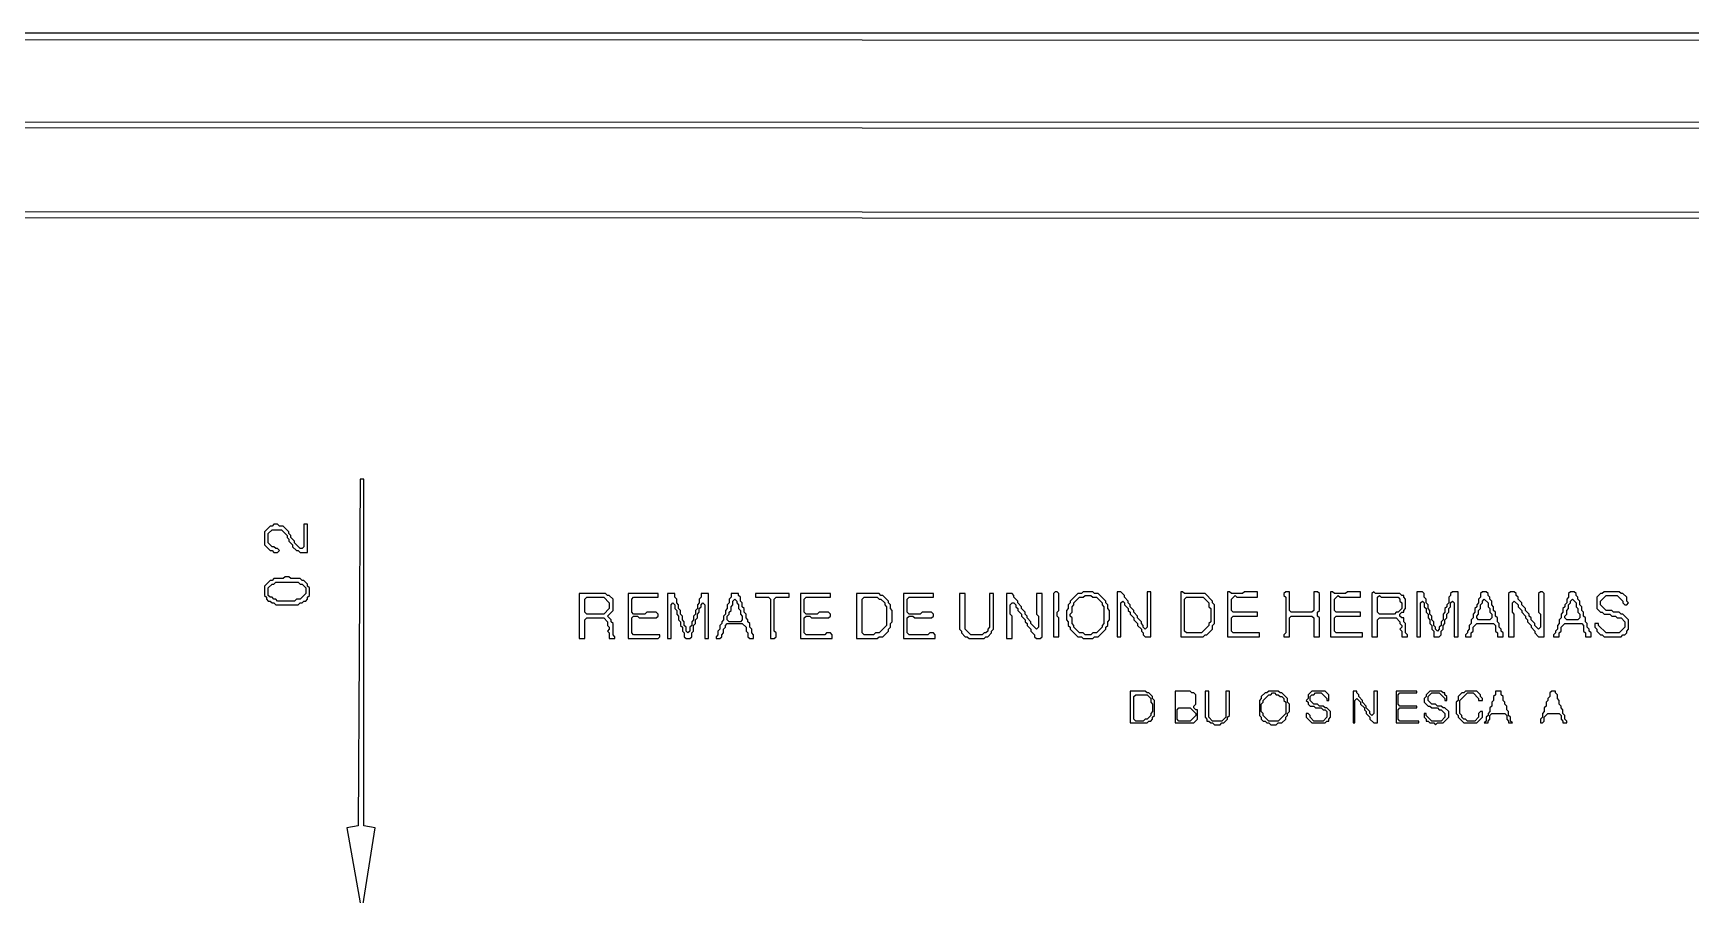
# Model space of a CAD drawing. Extents: x 17 to 323, y -435 to -5.
# Drawn here: x 145.8 to 234.2, y -50.7 to -4.7 of the extents above; entities that cross this region are included whole.
import ezdxf

# ---------------------------------------------------------------- set-up
doc = ezdxf.new("R2010")
doc.units = 0

msp = doc.modelspace()

# ---------------------------------------------------------------- linework, layer by layer
at = {"layer": 'CONTOURS'}
for p, q in [((322.7, -4.7), (17, -4.7)), ((17.3, -5), (322.5, -5.1)), ((318.1, -9.5), (21.6, -9.4)), ((21.9, -9.7), (317.8, -9.8)), ((313.3, -14.3), (26.4, -14.2)), ((26.7, -14.5), (313, -14.6)), ((163.2, -28.5), (163.1, -47)), ((163.4, -28.5), (163.2, -28.5)), ((163.4, -47), (163.4, -28.5)), ((158.6, -30.9), (158.5, -31)), ((158.8, -30.9), (158.6, -30.9)), ((158.9, -31), (158.8, -30.9)), ((160.4, -30.9), (160.2, -30.9)), ((160.2, -30.9), (160.2, -32.1)), ((160.4, -32.4), (160.4, -30.9)), ((158.4, -31), (158.1, -31.3)), ((158.1, -31.3), (158.1, -32)), ((158.3, -31.4), (158.5, -31.2)), ((158.3, -31.9), (158.3, -31.4)), ((158.5, -31), (158.4, -31)), ((158.5, -31.2), (159, -31.2)), ((159.1, -31), (158.9, -31)), ((159, -31.2), (159.3, -31.5)), ((159.4, -31.3), (159.1, -31)), ((159.3, -31.5), (159.3, -31.6)), ((159.3, -31.6), (159.4, -31.7)), ((159.4, -31.4), (159.4, -31.3)), ((159.5, -31.5), (159.4, -31.4)), ((159.4, -31.7), (159.4, -31.8)), ((159.4, -31.8), (159.6, -32)), ((159.5, -31.6), (159.5, -31.5)), ((159.7, -31.8), (159.5, -31.6)), ((159.7, -31.9), (159.7, -31.8)), ((158.1, -32), (158.4, -32.3)), ((158.5, -32.1), (158.3, -31.9)), ((158.4, -32.3), (158.5, -32.3)), ((158.6, -32.1), (158.5, -32.1)), ((158.5, -32.3), (158.6, -32.4)), ((158.7, -32.2), (158.6, -32.1)), ((158.6, -32.4), (158.8, -32.4)), ((158.8, -32.2), (158.7, -32.2)), ((158.9, -32.3), (158.8, -32.2)), ((158.8, -32.4), (158.9, -32.3)), ((159.6, -32), (159.6, -32.1)), ((159.6, -32.1), (159.8, -32.3)), ((160, -32.2), (159.7, -31.9)), ((159.8, -32.3), (159.9, -32.3)), ((159.9, -32.3), (160, -32.4)), ((160.1, -32.2), (160, -32.2)), ((160, -32.4), (160.4, -32.4)), ((160.2, -32.1), (160.1, -32.2)), ((158.4, -33.9), (158.1, -34.2)), ((158.1, -34.2), (158.1, -34.7)), ((158.3, -34.3), (158.5, -34.1)), ((158.3, -34.7), (158.3, -34.3)), ((158.5, -33.9), (158.4, -33.9)), ((158.6, -33.8), (158.5, -33.9)), ((158.5, -34.1), (158.6, -34.1)), ((159.1, -33.8), (158.6, -33.8)), ((158.6, -34.1), (158.7, -34)), ((158.7, -34), (159.9, -34)), ((159.2, -33.7), (159.1, -33.8)), ((159.4, -33.7), (159.2, -33.7)), ((159.5, -33.8), (159.4, -33.7)), ((160, -33.8), (159.5, -33.8)), ((159.9, -34), (160, -34.1)), ((160.1, -33.9), (160, -33.8)), ((160, -34.1), (160.1, -34.1)), ((160.2, -33.9), (160.1, -33.9)), ((160.1, -34.1), (160.3, -34.3)), ((160.4, -34.1), (160.2, -33.9)), ((160.3, -34.3), (160.3, -34.6)), ((160.4, -34.2), (160.4, -34.1)), ((160.5, -34.3), (160.4, -34.2)), ((160.5, -34.7), (160.5, -34.3)), ((200.3, -34.5), (200.2, -34.6)), ((200.4, -34.5), (200.3, -34.5)), ((200.5, -34.6), (200.4, -34.5)), ((201.8, -34.5), (201.7, -34.6)), ((202.3, -34.5), (201.8, -34.5)), ((202.4, -34.6), (202.3, -34.5)), ((203.6, -34.5), (203.6, -36.9)), ((203.8, -34.5), (203.6, -34.5)), ((204, -34.7), (203.8, -34.5)), ((205.4, -34.5), (205.2, -34.5)), ((205.2, -34.5), (205.2, -36.4)), ((205.4, -36.9), (205.4, -34.5)), ((207, -34.5), (207, -36.9)), ((207.1, -34.5), (207, -34.5)), ((207.2, -34.6), (207.1, -34.5)), ((209.5, -34.5), (209.5, -36.9)), ((209.6, -34.5), (209.5, -34.5)), ((209.7, -34.6), (209.6, -34.5)), ((210.4, -34.5), (210.3, -34.6)), ((211.1, -34.5), (210.4, -34.5)), ((211.1, -34.8), (211.1, -34.5)), ((212.6, -34.5), (212.5, -34.6)), ((212.8, -34.5), (212.6, -34.5)), ((212.8, -35.5), (212.8, -34.5)), ((214.3, -34.5), (214.1, -34.5)), ((214.1, -34.5), (214.1, -35.5)), ((214.4, -34.6), (214.3, -34.5)), ((215, -34.5), (215, -36.9)), ((215.1, -34.5), (215, -34.5)), ((215.2, -34.6), (215.1, -34.5)), ((215.9, -34.5), (215.8, -34.6)), ((216.6, -34.5), (215.9, -34.5)), ((216.6, -34.8), (216.6, -34.5)), ((217.3, -34.5), (217.2, -34.6)), ((217.4, -34.6), (217.3, -34.5)), ((219.6, -34.5), (219.6, -36.9)), ((219.9, -34.5), (219.6, -34.5)), ((220, -34.6), (219.9, -34.5)), ((221.5, -34.5), (221.4, -34.6)), ((221.8, -34.5), (221.5, -34.5)), ((221.8, -36.9), (221.8, -34.5)), ((223.1, -34.5), (223, -34.6)), ((223.3, -34.5), (223.1, -34.5)), ((223.4, -34.6), (223.3, -34.5)), ((224.6, -34.5), (224.5, -34.6)), ((224.8, -34.5), (224.6, -34.5)), ((224.9, -34.6), (224.8, -34.5)), ((226.2, -34.5), (226.1, -34.6)), ((226.3, -34.5), (226.2, -34.5)), ((226.4, -34.6), (226.3, -34.5)), ((227.8, -34.5), (227.7, -34.6)), ((228, -34.5), (227.8, -34.5)), ((228.1, -34.6), (228, -34.5)), ((229.6, -34.5), (229.5, -34.6)), ((230.4, -34.5), (229.6, -34.5)), ((230.5, -34.6), (230.4, -34.5)), ((158.1, -34.7), (158.2, -34.8)), ((158.2, -34.8), (158.2, -34.9)), ((158.2, -34.9), (158.3, -35)), ((158.4, -34.8), (158.3, -34.7)), ((158.3, -35), (158.4, -35)), ((158.5, -34.8), (158.4, -34.8)), ((158.4, -35), (158.5, -35.1)), ((158.6, -34.9), (158.5, -34.8)), ((158.5, -35.1), (158.6, -35.1)), ((158.7, -34.9), (158.6, -34.9)), ((158.6, -35.1), (158.7, -35.2)), ((158.8, -35), (158.7, -34.9)), ((158.7, -35.2), (159.9, -35.2)), ((159.7, -35), (158.8, -35)), ((159.8, -34.9), (159.7, -35)), ((160, -34.9), (159.8, -34.9)), ((159.9, -35.2), (160, -35.1)), ((160.3, -34.6), (160, -34.9)), ((160, -35.1), (160.1, -35.1)), ((160.1, -35.1), (160.2, -35)), ((160.2, -35), (160.3, -35)), ((160.3, -35), (160.4, -34.9)), ((160.4, -34.8), (160.5, -34.7)), ((160.4, -34.9), (160.4, -34.8)), ((174.9, -34.6), (174.9, -37)), ((176.3, -34.6), (174.9, -34.6)), ((175.2, -34.9), (175.3, -34.8)), ((175.2, -35.6), (175.2, -34.9)), ((175.3, -34.8), (176.2, -34.8)), ((176.2, -34.8), (176.5, -35.1)), ((176.4, -34.7), (176.3, -34.6)), ((176.5, -34.7), (176.4, -34.7)), ((176.7, -34.9), (176.5, -34.7)), ((176.5, -35.1), (176.5, -35.4)), ((176.7, -35.5), (176.7, -34.9)), ((177.5, -34.6), (177.5, -37)), ((179.1, -34.6), (177.5, -34.6)), ((177.7, -34.9), (177.8, -34.8)), ((177.7, -35.6), (177.7, -34.9)), ((177.8, -34.8), (179.1, -34.8)), ((179.1, -34.8), (179.1, -34.6)), ((179.6, -34.6), (179.6, -37)), ((180, -34.6), (179.6, -34.6)), ((179.8, -35.2), (179.9, -35.1)), ((179.8, -37), (179.8, -35.2)), ((179.9, -35.1), (180, -35.2)), ((180, -34.8), (180, -34.6)), ((180.1, -34.9), (180, -34.8)), ((180, -35.2), (180, -35.4)), ((180.1, -35.1), (180.1, -34.9)), ((180.2, -35.2), (180.1, -35.1)), ((180.2, -35.4), (180.2, -35.2)), ((181.3, -35.1), (181.2, -35.2)), ((181.2, -35.2), (181.2, -35.4)), ((181.4, -34.8), (181.3, -34.9)), ((181.3, -34.9), (181.3, -35.1)), ((181.3, -35.4), (181.4, -35.3)), ((181.8, -34.6), (181.4, -34.6)), ((181.4, -34.6), (181.4, -34.8)), ((181.4, -35.2), (181.5, -35.1)), ((181.4, -35.3), (181.4, -35.2)), ((181.5, -35.1), (181.6, -35.2)), ((181.6, -35.2), (181.6, -37)), ((181.8, -37), (181.8, -34.6)), ((182.9, -35.1), (182.8, -35.2)), ((182.8, -35.2), (182.8, -35.4)), ((183, -34.8), (182.9, -34.9)), ((182.9, -34.9), (182.9, -35.1)), ((183, -34.6), (183, -34.8)), ((183.4, -34.6), (183, -34.6)), ((183, -35.3), (183.1, -35.2)), ((183, -35.5), (183, -35.3)), ((183.1, -35), (183.2, -34.9)), ((183.1, -35.2), (183.1, -35)), ((183.2, -34.9), (183.3, -35)), ((183.3, -35), (183.3, -35.1)), ((183.3, -35.1), (183.4, -35.2)), ((183.4, -34.7), (183.4, -34.6)), ((183.5, -34.8), (183.4, -34.7)), ((183.4, -35.2), (183.4, -35.4)), ((183.5, -35), (183.5, -34.8)), ((183.6, -35.1), (183.5, -35)), ((183.6, -35.3), (183.6, -35.1)), ((183.7, -35.4), (183.6, -35.3)), ((184.3, -34.6), (184.3, -34.8)), ((186.1, -34.6), (184.3, -34.6)), ((184.3, -34.8), (185, -34.8)), ((185, -34.8), (185.1, -34.9)), ((185.1, -34.9), (185.1, -37)), ((185.3, -34.9), (185.4, -34.8)), ((185.3, -36.6), (185.3, -34.9)), ((185.4, -34.8), (186.1, -34.8)), ((186.1, -34.8), (186.1, -34.6)), ((186.7, -34.6), (186.7, -37)), ((188.3, -34.6), (186.7, -34.6)), ((186.9, -34.9), (187, -34.8)), ((186.9, -35.6), (186.9, -34.9)), ((187, -34.8), (188.3, -34.8)), ((188.3, -34.8), (188.3, -34.6)), ((189.7, -34.6), (189.7, -37)), ((190.9, -34.6), (189.7, -34.6)), ((190, -34.9), (190.1, -34.8)), ((190, -36.7), (190, -34.9)), ((190.1, -34.8), (190.8, -34.8)), ((190.8, -34.8), (190.9, -34.9)), ((191, -34.7), (190.9, -34.6)), ((190.9, -34.9), (191, -34.9)), ((191.1, -34.7), (191, -34.7)), ((191, -34.9), (191.2, -35.1)), ((191.4, -35), (191.1, -34.7)), ((191.2, -35.1), (191.2, -35.2)), ((191.2, -35.2), (191.3, -35.3)), ((191.3, -35.3), (191.3, -36.3)), ((191.4, -35.1), (191.4, -35)), ((191.5, -35.2), (191.4, -35.1)), ((191.5, -35.4), (191.5, -35.2)), ((192.2, -34.6), (192.2, -37)), ((193.8, -34.6), (192.2, -34.6)), ((192.4, -34.9), (192.5, -34.8)), ((192.4, -35.6), (192.4, -34.9)), ((192.5, -34.8), (193.8, -34.8)), ((193.8, -34.8), (193.8, -34.6)), ((195.2, -34.6), (195.2, -36.5)), ((195.5, -34.6), (195.2, -34.6)), ((195.5, -36.5), (195.5, -34.6)), ((197, -34.6), (196.8, -34.6)), ((196.8, -34.6), (196.8, -36.4)), ((197, -36.5), (197, -34.6)), ((197.7, -34.6), (197.7, -37)), ((198, -34.6), (197.7, -34.6)), ((197.9, -35.2), (198, -35.1)), ((197.9, -35.7), (197.9, -35.2)), ((198.1, -34.7), (198, -34.6)), ((198, -35.1), (198.1, -35.1)), ((198.1, -34.8), (198.1, -34.7)), ((198.3, -35), (198.1, -34.8)), ((198.1, -35.1), (198.2, -35.2)), ((198.2, -35.2), (198.2, -35.3)), ((198.2, -35.3), (198.3, -35.4)), ((198.3, -35.1), (198.3, -35)), ((198.5, -35.3), (198.3, -35.1)), ((198.5, -35.4), (198.5, -35.3)), ((199.6, -34.6), (199.3, -34.6)), ((199.3, -34.6), (199.3, -35.7)), ((199.6, -36.9), (199.6, -34.6)), ((200.2, -34.6), (200.2, -36.9)), ((200.5, -35.5), (200.5, -34.6)), ((201.1, -35.1), (201, -35.2)), ((201, -35.2), (201, -35.4)), ((201.5, -34.6), (201.1, -35)), ((201.1, -35), (201.1, -35.1)), ((201.2, -35.3), (201.3, -35.2)), ((201.2, -35.6), (201.2, -35.3)), ((201.3, -35.1), (201.6, -34.8)), ((201.3, -35.2), (201.3, -35.1)), ((201.7, -34.6), (201.5, -34.6)), ((201.6, -34.8), (201.8, -34.8)), ((201.8, -34.8), (201.9, -34.7)), ((201.9, -34.7), (202.2, -34.7)), ((202.2, -34.7), (202.3, -34.8)), ((202.3, -34.8), (202.5, -34.8)), ((202.6, -34.6), (202.4, -34.6)), ((202.5, -34.8), (202.8, -35.1)), ((203, -35), (202.6, -34.6)), ((202.8, -35.1), (202.8, -35.2)), ((202.8, -35.2), (202.9, -35.3)), ((202.9, -35.3), (202.9, -36.2)), ((203, -35.1), (203, -35)), ((203.1, -35.2), (203, -35.1)), ((203.1, -35.4), (203.1, -35.2)), ((203.8, -35.1), (203.9, -35)), ((203.8, -36.9), (203.8, -35.1)), ((203.9, -35), (204, -35.1)), ((204, -34.8), (204, -34.7)), ((204.2, -35), (204, -34.8)), ((204, -35.1), (204, -35.2)), ((204, -35.2), (204.2, -35.4)), ((204.2, -35.1), (204.2, -35)), ((204.3, -35.2), (204.2, -35.1)), ((204.3, -35.3), (204.3, -35.2)), ((204.5, -35.5), (204.3, -35.3)), ((208.3, -34.6), (207.2, -34.6)), ((207.2, -34.9), (207.3, -34.8)), ((207.2, -36.6), (207.2, -34.9)), ((207.3, -34.8), (208.2, -34.8)), ((208.2, -34.8), (208.5, -35.1)), ((208.7, -35), (208.3, -34.6)), ((208.5, -35.1), (208.5, -35.3)), ((208.5, -35.3), (208.6, -35.4)), ((208.7, -35.1), (208.7, -35)), ((208.8, -35.2), (208.7, -35.1)), ((208.8, -36.2), (208.8, -35.2)), ((210.3, -34.6), (209.7, -34.6)), ((209.7, -34.9), (209.9, -34.7)), ((209.7, -35.5), (209.7, -34.9)), ((209.9, -34.7), (210, -34.8)), ((210, -34.8), (211.1, -34.8)), ((212.5, -34.6), (212.5, -34.7)), ((212.5, -34.7), (212.6, -34.8)), ((212.6, -34.8), (212.6, -36.7)), ((214.4, -35.5), (214.4, -34.6)), ((215.8, -34.6), (215.2, -34.6)), ((215.2, -34.9), (215.4, -34.7)), ((215.2, -35.5), (215.2, -34.9)), ((215.4, -34.7), (215.5, -34.8)), ((215.5, -34.8), (216.6, -34.8)), ((217.2, -34.6), (217.2, -36.9)), ((218.7, -34.6), (217.4, -34.6)), ((217.5, -34.8), (217.6, -34.7)), ((217.5, -35.6), (217.5, -34.8)), ((217.6, -34.7), (217.7, -34.8)), ((217.7, -34.8), (218.6, -34.8)), ((218.6, -34.8), (218.7, -34.9)), ((218.8, -34.7), (218.7, -34.6)), ((218.7, -34.9), (218.7, -35)), ((218.7, -35), (218.8, -35.1)), ((218.9, -34.7), (218.8, -34.7)), ((218.8, -35.1), (218.8, -35.4)), ((218.9, -34.8), (218.9, -34.7)), ((219, -34.9), (218.9, -34.8)), ((219, -35.4), (219, -34.9)), ((219.8, -35.1), (219.9, -35)), ((219.8, -36.9), (219.8, -35.1)), ((219.9, -35), (220, -35.1)), ((220, -34.8), (220, -34.6)), ((220.1, -34.9), (220, -34.8)), ((220, -35.1), (220, -35.3)), ((220, -35.3), (220.1, -35.4)), ((220.1, -35.1), (220.1, -34.9)), ((220.2, -35.2), (220.1, -35.1)), ((220.2, -35.4), (220.2, -35.2)), ((221.2, -35.3), (221.1, -35.4)), ((221.3, -35.1), (221.2, -35.2)), ((221.2, -35.2), (221.2, -35.3)), ((221.4, -34.7), (221.3, -34.8)), ((221.3, -34.8), (221.3, -35.1)), ((221.3, -35.4), (221.4, -35.3)), ((221.4, -34.6), (221.4, -34.7)), ((221.4, -35.1), (221.5, -35)), ((221.4, -35.3), (221.4, -35.1)), ((221.5, -35), (221.6, -35.1)), ((221.6, -35.1), (221.6, -36.9)), ((222.8, -35.3), (222.7, -35.4)), ((222.9, -35.1), (222.8, -35.2)), ((222.8, -35.2), (222.8, -35.3)), ((223, -34.8), (222.9, -34.9)), ((222.9, -34.9), (222.9, -35.1)), ((223, -34.6), (223, -34.8)), ((223, -35.2), (223.1, -35.1)), ((223, -35.4), (223, -35.2)), ((223.1, -35), (223.2, -34.9)), ((223.1, -35.1), (223.1, -35)), ((223.2, -34.9), (223.4, -35.1)), ((223.4, -34.7), (223.4, -34.6)), ((223.5, -34.8), (223.4, -34.7)), ((223.4, -35.1), (223.4, -35.3)), ((223.4, -35.3), (223.5, -35.4)), ((223.5, -34.9), (223.5, -34.8)), ((223.6, -35), (223.5, -34.9)), ((223.6, -35.2), (223.6, -35)), ((223.7, -35.3), (223.6, -35.2)), ((223.7, -35.5), (223.7, -35.3)), ((224.5, -34.6), (224.5, -36.9)), ((224.7, -35.1), (224.8, -35)), ((224.7, -35.6), (224.7, -35.1)), ((224.8, -35), (225, -35.2)), ((224.9, -34.7), (224.9, -34.6)), ((225, -34.8), (224.9, -34.7)), ((225, -34.9), (225, -34.8)), ((225.2, -35.1), (225, -34.9)), ((225, -35.2), (225, -35.3)), ((225, -35.3), (225.2, -35.5)), ((225.2, -35.2), (225.2, -35.1)), ((225.4, -35.4), (225.2, -35.2)), ((226.1, -34.6), (226.1, -35.6)), ((226.4, -36.9), (226.4, -34.6)), ((227.5, -35.3), (227.4, -35.4)), ((227.6, -35.1), (227.5, -35.2)), ((227.5, -35.2), (227.5, -35.3)), ((227.7, -34.8), (227.6, -34.9)), ((227.6, -34.9), (227.6, -35.1)), ((227.7, -34.6), (227.7, -34.8)), ((227.7, -35.2), (227.8, -35.1)), ((227.7, -35.4), (227.7, -35.2)), ((227.8, -35), (227.9, -34.9)), ((227.8, -35.1), (227.8, -35)), ((227.9, -34.9), (228.1, -35.1)), ((228.1, -34.7), (228.1, -34.6)), ((228.2, -34.8), (228.1, -34.7)), ((228.1, -35.1), (228.1, -35.3)), ((228.1, -35.3), (228.2, -35.4)), ((228.2, -34.9), (228.2, -34.8)), ((228.3, -35), (228.2, -34.9)), ((228.3, -35.2), (228.3, -35)), ((228.4, -35.3), (228.3, -35.2)), ((228.4, -35.5), (228.4, -35.3)), ((229.4, -34.6), (229.2, -34.8)), ((229.2, -34.8), (229.2, -35.4)), ((229.5, -34.6), (229.4, -34.6)), ((229.4, -35), (229.7, -34.7)), ((229.4, -35.2), (229.4, -35)), ((229.7, -35.5), (229.4, -35.2)), ((229.7, -34.7), (230.3, -34.7)), ((230.3, -34.7), (230.6, -35)), ((230.6, -34.6), (230.5, -34.6)), ((230.8, -34.8), (230.6, -34.6)), ((230.6, -35), (230.6, -35.1)), ((230.6, -35.1), (230.7, -35.2)), ((230.7, -35.2), (230.8, -35.2)), ((230.8, -35), (230.8, -34.8)), ((230.9, -35.1), (230.8, -35)), ((230.8, -35.2), (230.9, -35.1)), ((175.3, -35.7), (175.2, -35.6)), ((175.2, -36), (175.3, -35.9)), ((175.2, -37), (175.2, -36)), ((176.2, -35.7), (175.3, -35.7)), ((175.3, -35.9), (176.2, -35.9)), ((176.5, -35.4), (176.2, -35.7)), ((176.2, -35.9), (176.4, -36.1)), ((176.4, -35.8), (176.7, -35.5)), ((176.6, -36), (176.4, -35.8)), ((176.4, -36.1), (176.4, -36.3)), ((176.6, -36.1), (176.6, -36)), ((176.7, -36.2), (176.6, -36.1)), ((176.7, -36.8), (176.7, -36.2)), ((177.8, -35.7), (177.7, -35.6)), ((177.7, -35.9), (177.8, -35.8)), ((177.7, -36.7), (177.7, -35.9)), ((178.4, -35.7), (177.8, -35.7)), ((177.8, -35.8), (178, -35.8)), ((178, -35.8), (178.1, -35.9)), ((178.1, -35.9), (179, -35.9)), ((178.5, -35.6), (178.4, -35.7)), ((179, -35.6), (178.5, -35.6)), ((179.1, -35.7), (179, -35.6)), ((179, -35.9), (179.1, -35.8)), ((179.1, -35.8), (179.1, -35.7)), ((180, -35.4), (180.1, -35.5)), ((180.1, -35.5), (180.1, -35.7)), ((180.1, -35.7), (180.2, -35.8)), ((180.3, -35.5), (180.2, -35.4)), ((180.2, -35.8), (180.2, -36)), ((180.2, -36), (180.3, -36.1)), ((180.3, -35.7), (180.3, -35.5)), ((180.4, -35.8), (180.3, -35.7)), ((180.3, -36.1), (180.3, -36.3)), ((180.4, -36), (180.4, -35.8)), ((180.5, -36.1), (180.4, -36)), ((180.5, -36.3), (180.5, -36.1)), ((181, -36), (180.9, -36.1)), ((180.9, -36.1), (180.9, -36.3)), ((181.1, -35.7), (181, -35.8)), ((181, -35.8), (181, -36)), ((181, -36.3), (181.1, -36.2)), ((181.2, -35.4), (181.1, -35.5)), ((181.1, -35.5), (181.1, -35.7)), ((181.1, -36), (181.2, -35.9)), ((181.1, -36.2), (181.1, -36)), ((181.2, -35.7), (181.3, -35.6)), ((181.2, -35.9), (181.2, -35.7)), ((181.3, -35.6), (181.3, -35.4)), ((182.5, -36.2), (182.4, -36.3)), ((182.6, -36), (182.5, -36.1)), ((182.5, -36.1), (182.5, -36.2)), ((182.7, -35.7), (182.6, -35.8)), ((182.6, -35.8), (182.6, -36)), ((182.8, -35.4), (182.7, -35.5)), ((182.7, -35.5), (182.7, -35.7)), ((182.7, -36.3), (182.8, -36.2)), ((182.8, -35.8), (182.9, -35.7)), ((182.8, -36), (182.8, -35.8)), ((182.9, -36.1), (182.8, -36)), ((182.8, -36.2), (183.6, -36.2)), ((182.9, -35.6), (183, -35.5)), ((182.9, -35.7), (182.9, -35.6)), ((183.5, -36.1), (182.9, -36.1)), ((183.4, -35.4), (183.5, -35.5)), ((183.5, -35.5), (183.5, -35.7)), ((183.5, -35.7), (183.6, -35.8)), ((183.6, -36), (183.5, -36.1)), ((183.6, -35.8), (183.6, -36)), ((183.6, -36.2), (183.8, -36.4)), ((183.7, -35.6), (183.7, -35.4)), ((183.8, -35.7), (183.7, -35.6)), ((183.8, -35.9), (183.8, -35.7)), ((183.9, -36), (183.8, -35.9)), ((183.9, -36.1), (183.9, -36)), ((184, -36.2), (183.9, -36.1)), ((184, -36.4), (184, -36.2)), ((187, -35.7), (186.9, -35.6)), ((186.9, -35.9), (187, -35.8)), ((186.9, -36.7), (186.9, -35.9)), ((187.6, -35.7), (187, -35.7)), ((187, -35.8), (187.2, -35.8)), ((187.2, -35.8), (187.3, -35.9)), ((187.3, -35.9), (188.2, -35.9)), ((187.7, -35.6), (187.6, -35.7)), ((188.2, -35.6), (187.7, -35.6)), ((188.3, -35.7), (188.2, -35.6)), ((188.2, -35.9), (188.3, -35.8)), ((188.3, -35.8), (188.3, -35.7)), ((191.6, -35.5), (191.5, -35.4)), ((191.5, -36.2), (191.6, -36.1)), ((191.5, -36.4), (191.5, -36.2)), ((191.6, -36.1), (191.6, -35.5)), ((192.5, -35.7), (192.4, -35.6)), ((192.4, -35.9), (192.5, -35.8)), ((192.4, -36.7), (192.4, -35.9)), ((193.1, -35.7), (192.5, -35.7)), ((192.5, -35.8), (192.7, -35.8)), ((192.7, -35.8), (192.8, -35.9)), ((192.8, -35.9), (193.7, -35.9)), ((193.2, -35.6), (193.1, -35.7)), ((193.7, -35.6), (193.2, -35.6)), ((193.8, -35.7), (193.7, -35.6)), ((193.7, -35.9), (193.8, -35.8)), ((193.8, -35.8), (193.8, -35.7)), ((198, -35.8), (197.9, -35.7)), ((198, -37), (198, -35.8)), ((198.3, -35.4), (198.3, -35.5)), ((198.3, -35.5), (198.5, -35.7)), ((198.7, -35.6), (198.5, -35.4)), ((198.5, -35.7), (198.5, -35.8)), ((198.5, -35.8), (198.7, -36)), ((198.7, -35.7), (198.7, -35.6)), ((198.8, -35.8), (198.7, -35.7)), ((198.7, -36), (198.7, -36.1)), ((198.7, -36.1), (198.8, -36.2)), ((198.8, -35.9), (198.8, -35.8)), ((199, -36.1), (198.8, -35.9)), ((198.8, -36.2), (198.8, -36.3)), ((199, -36.2), (199, -36.1)), ((199.3, -36.5), (199, -36.2)), ((199.3, -35.7), (199.4, -35.8)), ((199.4, -35.8), (199.4, -36.4)), ((200.4, -35.6), (200.5, -35.5)), ((200.4, -35.8), (200.4, -35.6)), ((200.5, -35.9), (200.4, -35.8)), ((200.5, -36.9), (200.5, -35.9)), ((201, -35.4), (200.9, -35.5)), ((200.9, -35.5), (200.9, -36)), ((200.9, -36), (201, -36.1)), ((201, -36.1), (201, -36.3)), ((201.1, -35.7), (201.2, -35.6)), ((201.1, -35.8), (201.1, -35.7)), ((201.2, -35.9), (201.1, -35.8)), ((201.2, -36.2), (201.2, -35.9)), ((201.3, -36.3), (201.2, -36.2)), ((202.9, -36.2), (202.8, -36.3)), ((203.2, -35.5), (203.1, -35.4)), ((203.1, -36.1), (203.2, -36)), ((203.1, -36.3), (203.1, -36.1)), ((203.2, -36), (203.2, -35.5)), ((204.2, -35.4), (204.2, -35.5)), ((204.2, -35.5), (204.3, -35.6)), ((204.3, -35.6), (204.3, -35.7)), ((204.3, -35.7), (204.5, -35.9)), ((204.5, -35.6), (204.5, -35.5)), ((204.7, -35.8), (204.5, -35.6)), ((204.5, -35.9), (204.5, -36)), ((204.5, -36), (204.7, -36.2)), ((204.7, -35.9), (204.7, -35.8)), ((204.9, -36.1), (204.7, -35.9)), ((204.7, -36.2), (204.7, -36.3)), ((204.9, -36.2), (204.9, -36.1)), ((205, -36.3), (204.9, -36.2)), ((208.6, -36.1), (208.5, -36.2)), ((208.5, -36.2), (208.5, -36.3)), ((208.6, -35.4), (208.6, -36.1)), ((208.7, -36.3), (208.8, -36.2)), ((209.8, -35.6), (209.7, -35.5)), ((209.7, -35.9), (209.8, -35.8)), ((209.7, -36.6), (209.7, -35.9)), ((211.1, -35.6), (209.8, -35.6)), ((209.8, -35.8), (211.1, -35.8)), ((211.1, -35.8), (211.1, -35.6)), ((212.9, -35.6), (212.8, -35.5)), ((212.8, -35.9), (212.9, -35.8)), ((212.8, -36.9), (212.8, -35.9)), ((214, -35.6), (212.9, -35.6)), ((212.9, -35.8), (214, -35.8)), ((214.1, -35.5), (214, -35.6)), ((214, -35.8), (214.1, -35.9)), ((214.1, -35.9), (214.1, -36.9)), ((214.3, -35.6), (214.4, -35.5)), ((214.3, -35.8), (214.3, -35.6)), ((214.4, -35.9), (214.3, -35.8)), ((214.4, -36.9), (214.4, -35.9)), ((215.3, -35.6), (215.2, -35.5)), ((215.2, -35.9), (215.3, -35.8)), ((215.2, -36.6), (215.2, -35.9)), ((216.6, -35.6), (215.3, -35.6)), ((215.3, -35.8), (216.6, -35.8)), ((216.6, -35.8), (216.6, -35.6)), ((217.6, -35.7), (217.5, -35.6)), ((217.5, -36), (217.6, -35.9)), ((217.5, -36.9), (217.5, -36)), ((218.4, -35.7), (217.6, -35.7)), ((217.6, -35.9), (218.5, -35.9)), ((218.5, -35.6), (218.4, -35.7)), ((218.6, -35.6), (218.5, -35.6)), ((218.5, -35.9), (218.7, -36.1)), ((218.8, -35.4), (218.6, -35.6)), ((218.7, -35.7), (218.8, -35.6)), ((218.7, -35.8), (218.7, -35.7)), ((218.8, -35.9), (218.7, -35.8)), ((218.7, -36.1), (218.7, -36.2)), ((218.7, -36.2), (218.8, -36.3)), ((218.8, -35.6), (218.9, -35.6)), ((218.9, -35.9), (218.8, -35.9)), ((218.9, -35.5), (219, -35.4)), ((218.9, -35.6), (218.9, -35.5)), ((218.9, -36.1), (218.9, -35.9)), ((219, -36.2), (218.9, -36.1)), ((219, -36.7), (219, -36.2)), ((220.1, -35.4), (220.1, -35.6)), ((220.1, -35.6), (220.2, -35.7)), ((220.3, -35.5), (220.2, -35.4)), ((220.2, -35.7), (220.2, -35.9)), ((220.2, -35.9), (220.3, -36)), ((220.3, -35.7), (220.3, -35.5)), ((220.4, -35.8), (220.3, -35.7)), ((220.3, -36), (220.3, -36.2)), ((220.3, -36.2), (220.4, -36.3)), ((220.4, -36), (220.4, -35.8)), ((220.5, -36.1), (220.4, -36)), ((220.5, -36.3), (220.5, -36.1)), ((221, -36), (220.9, -36.1)), ((220.9, -36.1), (220.9, -36.3)), ((221.1, -35.6), (221, -35.7)), ((221, -35.7), (221, -36)), ((221, -36.3), (221.1, -36.2)), ((221.1, -35.4), (221.1, -35.6)), ((221.1, -36), (221.2, -35.9)), ((221.1, -36.2), (221.1, -36)), ((221.2, -35.7), (221.3, -35.6)), ((221.2, -35.9), (221.2, -35.7)), ((221.3, -35.6), (221.3, -35.4)), ((222.5, -36.2), (222.4, -36.3)), ((222.6, -35.9), (222.5, -36)), ((222.5, -36), (222.5, -36.2)), ((222.7, -35.6), (222.6, -35.7)), ((222.6, -35.7), (222.6, -35.9)), ((222.6, -36.4), (222.8, -36.2)), ((222.7, -35.4), (222.7, -35.6)), ((222.8, -35.8), (222.9, -35.7)), ((222.8, -35.9), (222.8, -35.8)), ((222.9, -36), (222.8, -35.9)), ((222.8, -36.2), (223.7, -36.2)), ((222.9, -35.5), (223, -35.4)), ((222.9, -35.7), (222.9, -35.5)), ((223.5, -36), (222.9, -36)), ((223.5, -35.4), (223.5, -35.6)), ((223.5, -35.6), (223.6, -35.7)), ((223.6, -35.9), (223.5, -36)), ((223.6, -35.7), (223.6, -35.9)), ((223.8, -35.6), (223.7, -35.5)), ((223.7, -36.2), (223.8, -36.3)), ((223.8, -35.8), (223.8, -35.6)), ((223.9, -35.9), (223.8, -35.8)), ((223.9, -36.1), (223.9, -35.9)), ((224, -36.2), (223.9, -36.1)), ((224, -36.4), (224, -36.2)), ((224.8, -35.7), (224.7, -35.6)), ((224.8, -36.9), (224.8, -35.7)), ((225.2, -35.5), (225.2, -35.6)), ((225.2, -35.6), (225.4, -35.8)), ((225.4, -35.5), (225.4, -35.4)), ((225.6, -35.7), (225.4, -35.5)), ((225.4, -35.8), (225.4, -35.9)), ((225.4, -35.9), (225.5, -36)), ((225.5, -36), (225.5, -36.1)), ((225.5, -36.1), (225.7, -36.3)), ((225.6, -35.8), (225.6, -35.7)), ((225.7, -35.9), (225.6, -35.8)), ((225.7, -36), (225.7, -35.9)), ((225.9, -36.2), (225.7, -36)), ((225.9, -36.3), (225.9, -36.2)), ((226.1, -35.6), (226.2, -35.7)), ((226.2, -35.7), (226.2, -36.4)), ((227.2, -36.2), (227.1, -36.3)), ((227.3, -35.9), (227.2, -36)), ((227.2, -36), (227.2, -36.2)), ((227.4, -35.6), (227.3, -35.7)), ((227.3, -35.7), (227.3, -35.9)), ((227.3, -36.4), (227.5, -36.2)), ((227.4, -35.4), (227.4, -35.6)), ((227.5, -35.8), (227.6, -35.7)), ((227.5, -35.9), (227.5, -35.8)), ((227.6, -36), (227.5, -35.9)), ((227.5, -36.2), (228.4, -36.2)), ((227.6, -35.5), (227.7, -35.4)), ((227.6, -35.7), (227.6, -35.5)), ((228.2, -36), (227.6, -36)), ((228.2, -35.4), (228.2, -35.6)), ((228.2, -35.6), (228.3, -35.7)), ((228.3, -35.9), (228.2, -36)), ((228.3, -35.7), (228.3, -35.9)), ((228.5, -35.6), (228.4, -35.5)), ((228.4, -36.2), (228.5, -36.3)), ((228.5, -35.8), (228.5, -35.6)), ((228.6, -35.9), (228.5, -35.8)), ((228.6, -36.1), (228.6, -35.9)), ((228.7, -36.2), (228.6, -36.1)), ((228.7, -36.4), (228.7, -36.2)), ((229.3, -36.2), (229.1, -36.2)), ((229.1, -36.2), (229.1, -36.4)), ((229.2, -35.4), (229.4, -35.6)), ((229.3, -36.3), (229.3, -36.2)), ((229.4, -35.6), (229.5, -35.6)), ((229.5, -35.6), (229.6, -35.7)), ((229.6, -35.7), (229.9, -35.7)), ((230, -35.5), (229.7, -35.5)), ((229.9, -35.7), (230, -35.8)), ((230.1, -35.6), (230, -35.5)), ((230, -35.8), (230.2, -35.8)), ((230.4, -35.6), (230.1, -35.6)), ((230.2, -35.8), (230.3, -35.9)), ((230.3, -35.9), (230.5, -35.9)), ((230.5, -35.7), (230.4, -35.6)), ((230.6, -35.7), (230.5, -35.7)), ((230.5, -35.9), (230.7, -36.1)), ((230.9, -36), (230.6, -35.7)), ((230.7, -36.1), (230.7, -36.4)), ((230.9, -36.5), (230.9, -36)), ((174.9, -37), (175.2, -37)), ((176.4, -36.3), (176.5, -36.4)), ((176.5, -36.5), (176.4, -36.6)), ((176.4, -36.6), (176.5, -36.7)), ((176.5, -36.4), (176.5, -36.5)), ((176.5, -36.7), (176.5, -37)), ((176.5, -37), (176.8, -37)), ((176.8, -36.9), (176.7, -36.8)), ((176.8, -37), (176.8, -36.9)), ((177.5, -37), (179.1, -37)), ((177.8, -36.8), (177.7, -36.7)), ((179.2, -36.8), (177.8, -36.8)), ((179.1, -37), (179.2, -36.9)), ((179.2, -36.9), (179.2, -36.8)), ((179.6, -37), (179.8, -37)), ((180.3, -36.3), (180.4, -36.4)), ((180.4, -36.4), (180.4, -36.6)), ((180.4, -36.6), (180.5, -36.7)), ((180.6, -36.4), (180.5, -36.3)), ((180.5, -36.7), (180.5, -36.9)), ((180.5, -36.9), (180.6, -37)), ((180.6, -36.6), (180.6, -36.4)), ((180.7, -36.7), (180.6, -36.6)), ((180.6, -37), (180.8, -37)), ((180.8, -36.6), (180.7, -36.7)), ((180.9, -36.3), (180.8, -36.4)), ((180.8, -36.4), (180.8, -36.6)), ((180.8, -37), (180.9, -36.9)), ((180.9, -36.7), (181, -36.6)), ((180.9, -36.9), (180.9, -36.7)), ((181, -36.6), (181, -36.3)), ((181.6, -37), (181.8, -37)), ((182.3, -36.8), (182.2, -36.9)), ((182.2, -36.9), (182.2, -37)), ((182.2, -37), (182.4, -37)), ((182.4, -36.5), (182.3, -36.6)), ((182.3, -36.6), (182.3, -36.8)), ((182.4, -36.3), (182.4, -36.5)), ((182.4, -37), (182.5, -36.9)), ((182.5, -36.8), (182.6, -36.7)), ((182.5, -36.9), (182.5, -36.8)), ((182.6, -36.5), (182.7, -36.4)), ((182.6, -36.7), (182.6, -36.5)), ((182.7, -36.4), (182.7, -36.3)), ((183.8, -36.4), (183.8, -36.6)), ((183.8, -36.6), (183.9, -36.7)), ((183.9, -36.7), (183.9, -36.9)), ((183.9, -36.9), (184, -37)), ((184.1, -36.5), (184, -36.4)), ((184, -37), (184.2, -37)), ((184.1, -36.7), (184.1, -36.5)), ((184.2, -36.8), (184.1, -36.7)), ((184.2, -37), (184.2, -36.8)), ((185.1, -37), (185.3, -37)), ((185.4, -36.7), (185.3, -36.6)), ((185.3, -37), (185.4, -36.9)), ((185.4, -36.9), (185.4, -36.7)), ((186.7, -37), (188.4, -37)), ((187, -36.8), (186.9, -36.7)), ((188, -36.8), (187, -36.8)), ((188.1, -36.7), (188, -36.8)), ((188.3, -36.7), (188.1, -36.7)), ((188.4, -36.8), (188.3, -36.7)), ((188.4, -37), (188.4, -36.8)), ((189.7, -37), (190.8, -37)), ((190.1, -36.8), (190, -36.7)), ((190.6, -36.8), (190.1, -36.8)), ((190.7, -36.7), (190.6, -36.8)), ((190.9, -36.7), (190.7, -36.7)), ((190.8, -37), (190.9, -36.9)), ((191.3, -36.3), (190.9, -36.7)), ((190.9, -36.9), (191.1, -36.9)), ((191.1, -36.9), (191.4, -36.6)), ((191.4, -36.5), (191.5, -36.4)), ((191.4, -36.6), (191.4, -36.5)), ((192.2, -37), (193.9, -37)), ((192.5, -36.8), (192.4, -36.7)), ((193.5, -36.8), (192.5, -36.8)), ((193.6, -36.7), (193.5, -36.8)), ((193.8, -36.7), (193.6, -36.7)), ((193.9, -36.8), (193.8, -36.7)), ((193.9, -37), (193.9, -36.8)), ((195.2, -36.5), (195.3, -36.6)), ((195.3, -36.6), (195.3, -36.7)), ((195.3, -36.7), (195.5, -36.9)), ((195.8, -36.8), (195.5, -36.5)), ((195.5, -36.9), (195.6, -36.9)), ((195.6, -36.9), (195.7, -37)), ((195.7, -37), (196.5, -37)), ((196.4, -36.8), (195.8, -36.8)), ((196.5, -36.7), (196.4, -36.8)), ((196.6, -36.7), (196.5, -36.7)), ((196.5, -37), (196.6, -36.9)), ((196.7, -36.6), (196.6, -36.7)), ((196.6, -36.9), (196.7, -36.9)), ((196.8, -36.4), (196.7, -36.5)), ((196.7, -36.5), (196.7, -36.6)), ((196.7, -36.9), (196.9, -36.7)), ((196.9, -36.6), (197, -36.5)), ((196.9, -36.7), (196.9, -36.6)), ((197.7, -37), (198, -37)), ((198.8, -36.3), (199, -36.5)), ((199, -36.5), (199, -36.6)), ((199, -36.6), (199.2, -36.8)), ((199.2, -36.8), (199.2, -36.9)), ((199.2, -36.9), (199.3, -37)), ((199.4, -36.4), (199.3, -36.5)), ((199.3, -37), (199.5, -37)), ((199.5, -37), (199.6, -36.9)), ((200.2, -36.9), (200.5, -36.9)), ((201, -36.3), (201.1, -36.4)), ((201.1, -36.4), (201.1, -36.5)), ((201.1, -36.5), (201.5, -36.9)), ((201.3, -36.4), (201.3, -36.3)), ((201.6, -36.7), (201.3, -36.4)), ((201.5, -36.9), (201.7, -36.9)), ((201.8, -36.7), (201.6, -36.7)), ((201.7, -36.9), (201.8, -37)), ((201.9, -36.8), (201.8, -36.7)), ((201.8, -37), (202.3, -37)), ((202.2, -36.8), (201.9, -36.8)), ((202.3, -36.7), (202.2, -36.8)), ((202.5, -36.7), (202.3, -36.7)), ((202.3, -37), (202.4, -36.9)), ((202.4, -36.9), (202.6, -36.9)), ((202.8, -36.4), (202.5, -36.7)), ((202.6, -36.9), (203, -36.5)), ((202.8, -36.3), (202.8, -36.4)), ((203, -36.4), (203.1, -36.3)), ((203, -36.5), (203, -36.4)), ((203.6, -36.9), (203.8, -36.9)), ((204.7, -36.3), (204.9, -36.5)), ((204.9, -36.5), (204.9, -36.6)), ((204.9, -36.6), (205, -36.7)), ((205, -36.4), (205, -36.3)), ((205.1, -36.5), (205, -36.4)), ((205, -36.7), (205, -36.8)), ((205, -36.8), (205.1, -36.9)), ((205.2, -36.4), (205.1, -36.5)), ((205.1, -36.9), (205.4, -36.9)), ((207, -36.9), (208.2, -36.9)), ((207.3, -36.7), (207.2, -36.6)), ((208.1, -36.7), (207.3, -36.7)), ((208.5, -36.3), (208.1, -36.7)), ((208.2, -36.9), (208.3, -36.8)), ((208.3, -36.8), (208.4, -36.8)), ((208.4, -36.8), (208.7, -36.5)), ((208.7, -36.5), (208.7, -36.3)), ((209.5, -36.9), (211.2, -36.9)), ((209.8, -36.7), (209.7, -36.6)), ((211.2, -36.7), (209.8, -36.7)), ((211.2, -36.9), (211.2, -36.7)), ((212.6, -36.7), (212.5, -36.8)), ((212.5, -36.8), (212.5, -36.9)), ((212.5, -36.9), (212.8, -36.9)), ((214.1, -36.9), (214.4, -36.9)), ((215, -36.9), (216.7, -36.9)), ((215.3, -36.7), (215.2, -36.6)), ((216.7, -36.7), (215.3, -36.7)), ((216.7, -36.9), (216.7, -36.7)), ((217.2, -36.9), (217.5, -36.9)), ((218.8, -36.4), (218.7, -36.5)), ((218.7, -36.5), (218.8, -36.6)), ((218.8, -36.3), (218.8, -36.4)), ((218.8, -36.6), (218.8, -36.9)), ((218.8, -36.9), (219.1, -36.9)), ((219.1, -36.8), (219, -36.7)), ((219.1, -36.9), (219.1, -36.8)), ((219.6, -36.9), (219.8, -36.9)), ((220.4, -36.3), (220.4, -36.5)), ((220.4, -36.5), (220.5, -36.6)), ((220.6, -36.4), (220.5, -36.3)), ((220.5, -36.6), (220.5, -36.9)), ((220.5, -36.9), (220.8, -36.9)), ((220.6, -36.5), (220.6, -36.4)), ((220.7, -36.6), (220.6, -36.5)), ((220.8, -36.5), (220.7, -36.6)), ((220.9, -36.3), (220.8, -36.4)), ((220.8, -36.4), (220.8, -36.5)), ((220.8, -36.9), (220.9, -36.8)), ((220.9, -36.6), (221, -36.5)), ((220.9, -36.8), (220.9, -36.6)), ((221, -36.5), (221, -36.3)), ((221.6, -36.9), (221.8, -36.9)), ((222.3, -36.7), (222.2, -36.8)), ((222.2, -36.8), (222.2, -36.9)), ((222.2, -36.9), (222.5, -36.9)), ((222.4, -36.5), (222.3, -36.6)), ((222.3, -36.6), (222.3, -36.7)), ((222.4, -36.3), (222.4, -36.5)), ((222.5, -36.7), (222.6, -36.6)), ((222.5, -36.9), (222.5, -36.7)), ((222.6, -36.6), (222.6, -36.4)), ((223.8, -36.3), (223.8, -36.6)), ((223.8, -36.6), (223.9, -36.7)), ((223.9, -36.7), (223.9, -36.9)), ((223.9, -36.9), (224.2, -36.9)), ((224.1, -36.5), (224, -36.4)), ((224.1, -36.6), (224.1, -36.5)), ((224.2, -36.7), (224.1, -36.6)), ((224.2, -36.9), (224.2, -36.7)), ((224.5, -36.9), (224.8, -36.9)), ((225.7, -36.3), (225.7, -36.4)), ((225.7, -36.4), (225.9, -36.6)), ((226.1, -36.5), (225.9, -36.3)), ((225.9, -36.6), (225.9, -36.7)), ((225.9, -36.7), (226.1, -36.9)), ((226.2, -36.4), (226.1, -36.5)), ((226.1, -36.9), (226.4, -36.9)), ((227, -36.7), (226.9, -36.8)), ((226.9, -36.8), (226.9, -36.9)), ((226.9, -36.9), (227.2, -36.9)), ((227.1, -36.5), (227, -36.6)), ((227, -36.6), (227, -36.7)), ((227.1, -36.3), (227.1, -36.5)), ((227.2, -36.7), (227.3, -36.6)), ((227.2, -36.9), (227.2, -36.7)), ((227.3, -36.6), (227.3, -36.4)), ((228.5, -36.3), (228.5, -36.6)), ((228.5, -36.6), (228.6, -36.7)), ((228.6, -36.7), (228.6, -36.9)), ((228.6, -36.9), (228.9, -36.9)), ((228.8, -36.5), (228.7, -36.4)), ((228.8, -36.6), (228.8, -36.5)), ((228.9, -36.7), (228.8, -36.6)), ((228.9, -36.9), (228.9, -36.7)), ((229.1, -36.4), (229.2, -36.5)), ((229.2, -36.5), (229.2, -36.6)), ((229.2, -36.6), (229.4, -36.8)), ((229.7, -36.7), (229.3, -36.3)), ((229.4, -36.8), (229.5, -36.8)), ((229.5, -36.8), (229.6, -36.9)), ((229.6, -36.9), (230.5, -36.9)), ((230.4, -36.7), (229.7, -36.7)), ((230.7, -36.4), (230.4, -36.7)), ((230.5, -36.9), (230.6, -36.8)), ((230.6, -36.8), (230.7, -36.8)), ((230.7, -36.8), (230.8, -36.7)), ((230.8, -36.6), (230.9, -36.5)), ((230.8, -36.7), (230.8, -36.6)), ((204.3, -39.8), (204.3, -41.5)), ((205.1, -39.8), (204.3, -39.8)), ((205.2, -39.9), (205.1, -39.8)), ((206.7, -39.8), (206.7, -41.5)), ((207.5, -39.8), (206.7, -39.8)), ((207.6, -39.9), (207.5, -39.8)), ((208.3, -39.8), (208.3, -41.2)), ((208.5, -39.8), (208.3, -39.8)), ((208.5, -41.2), (208.5, -39.8)), ((209.6, -39.8), (209.4, -39.8)), ((209.4, -39.8), (209.4, -41.2)), ((209.6, -41.1), (209.6, -39.8)), ((211.7, -39.8), (211.6, -39.9)), ((212.2, -39.8), (211.7, -39.8)), ((212.3, -39.9), (212.2, -39.8)), ((214, -39.8), (213.8, -40)), ((214.7, -39.8), (214, -39.8)), ((214.9, -40), (214.7, -39.8)), ((216.2, -39.8), (216.2, -41.5)), ((216.4, -39.8), (216.2, -39.8)), ((216.4, -39.9), (216.4, -39.8)), ((217.5, -39.8), (217.3, -39.8)), ((217.3, -39.8), (217.3, -41)), ((217.5, -41.5), (217.5, -39.8)), ((218.5, -39.8), (218.5, -41.5)), ((219.6, -39.8), (218.5, -39.8)), ((219.6, -39.9), (219.6, -39.8)), ((220.3, -39.8), (220.1, -40)), ((220.9, -39.8), (220.3, -39.8)), ((221, -39.9), (220.9, -39.8)), ((222.2, -39.8), (222.1, -39.9)), ((222.8, -39.8), (222.2, -39.8)), ((223, -40), (222.8, -39.8)), ((223.8, -39.8), (223.8, -40)), ((224.1, -39.8), (223.8, -39.8)), ((224.1, -40), (224.1, -39.8)), ((226.8, -39.8), (226.7, -39.9)), ((227, -39.8), (226.8, -39.8)), ((227, -39.9), (227, -39.8)), ((204.5, -40.1), (204.6, -40)), ((204.5, -41.3), (204.5, -40.1)), ((204.6, -40), (205.2, -40)), ((205.3, -39.9), (205.2, -39.9)), ((205.2, -40), (205.4, -40.2)), ((205.5, -40.1), (205.3, -39.9)), ((205.4, -40.2), (205.4, -40.4)), ((205.4, -40.4), (205.5, -40.5)), ((205.5, -40.2), (205.5, -40.1)), ((205.6, -40.3), (205.5, -40.2)), ((205.5, -40.5), (205.5, -40.9)), ((205.6, -41.1), (205.6, -40.3)), ((207.7, -39.9), (207.6, -39.9)), ((207.8, -40), (207.7, -39.9)), ((207.7, -40.6), (207.8, -40.5)), ((207.7, -40.7), (207.7, -40.6)), ((207.8, -40.5), (207.8, -40)), ((211.3, -40.2), (211.2, -40.3)), ((211.2, -40.3), (211.2, -41.1)), ((211.5, -39.9), (211.3, -40.1)), ((211.3, -40.1), (211.3, -40.2)), ((211.3, -40.5), (211.4, -40.4)), ((211.3, -40.9), (211.3, -40.5)), ((211.4, -40.3), (211.7, -40)), ((211.4, -40.4), (211.4, -40.3)), ((211.6, -39.9), (211.5, -39.9)), ((211.7, -40), (211.8, -40)), ((211.8, -40), (211.9, -39.9)), ((211.9, -39.9), (212, -39.9)), ((212, -39.9), (212.1, -40)), ((212.1, -40), (212.2, -40)), ((212.2, -40), (212.3, -40.1)), ((212.4, -39.9), (212.3, -39.9)), ((212.3, -40.1), (212.4, -40.1)), ((212.7, -40.2), (212.4, -39.9)), ((212.4, -40.1), (212.5, -40.2)), ((212.5, -40.2), (212.5, -40.3)), ((212.5, -40.3), (212.6, -40.4)), ((212.6, -40.4), (212.6, -41)), ((212.7, -40.4), (212.7, -40.2)), ((212.8, -40.5), (212.7, -40.4)), ((212.8, -40.9), (212.8, -40.5)), ((213.8, -40.2), (213.7, -40.3)), ((213.7, -40.3), (213.8, -40.4)), ((213.8, -40), (213.8, -40.2)), ((213.8, -40.4), (213.8, -40.5)), ((213.8, -40.5), (213.9, -40.6)), ((213.9, -40.1), (214, -40)), ((213.9, -40.3), (213.9, -40.1)), ((214.1, -40.5), (213.9, -40.3)), ((213.9, -40.6), (214.1, -40.6)), ((214, -40), (214.1, -40)), ((214.1, -40), (214.2, -39.9)), ((214.3, -40.5), (214.1, -40.5)), ((214.1, -40.6), (214.2, -40.7)), ((214.2, -39.9), (214.5, -39.9)), ((214.4, -40.6), (214.3, -40.5)), ((214.6, -40.6), (214.4, -40.6)), ((214.5, -39.9), (214.8, -40.2)), ((214.7, -40.7), (214.6, -40.6)), ((214.8, -40.2), (214.8, -40.3)), ((214.8, -40.3), (214.9, -40.3)), ((214.9, -40.3), (214.9, -40)), ((216.3, -40.3), (216.4, -40.2)), ((216.3, -41.5), (216.3, -40.3)), ((216.5, -40), (216.4, -39.9)), ((216.4, -40.2), (216.6, -40.4)), ((216.5, -40.1), (216.5, -40)), ((216.7, -40.3), (216.5, -40.1)), ((216.6, -40.4), (216.6, -40.5)), ((216.6, -40.5), (216.8, -40.7)), ((216.7, -40.4), (216.7, -40.3)), ((216.9, -40.6), (216.7, -40.4)), ((216.9, -40.7), (216.9, -40.6)), ((218.6, -40), (218.7, -39.9)), ((218.6, -40.5), (218.6, -40)), ((218.7, -40.6), (218.6, -40.5)), ((218.7, -39.9), (219.6, -39.9)), ((219.6, -40.6), (218.7, -40.6)), ((219.6, -40.7), (219.6, -40.6)), ((220.1, -40.1), (220, -40.2)), ((220, -40.2), (220, -40.4)), ((220, -40.4), (220.2, -40.6)), ((220.1, -40), (220.1, -40.1)), ((220.2, -40.1), (220.4, -39.9)), ((220.2, -40.3), (220.2, -40.1)), ((220.4, -40.5), (220.2, -40.3)), ((220.2, -40.6), (220.3, -40.6)), ((220.3, -40.6), (220.4, -40.7)), ((220.4, -39.9), (220.8, -39.9)), ((220.6, -40.5), (220.4, -40.5)), ((220.7, -40.6), (220.6, -40.5)), ((220.9, -40.6), (220.7, -40.6)), ((220.8, -39.9), (221.1, -40.2)), ((221, -40.7), (220.9, -40.6)), ((221.1, -39.9), (221, -39.9)), ((221.1, -40), (221.1, -39.9)), ((221.2, -40.1), (221.1, -40)), ((221.1, -40.2), (221.1, -40.3)), ((221.1, -40.3), (221.2, -40.3)), ((221.2, -40.3), (221.2, -40.1)), ((221.8, -40.3), (221.7, -40.4)), ((221.7, -40.4), (221.7, -41)), ((222, -39.9), (221.8, -40.1)), ((221.8, -40.1), (221.8, -40.3)), ((221.9, -40.3), (222.3, -39.9)), ((221.9, -41), (221.9, -40.3)), ((222.1, -39.9), (222, -39.9)), ((222.3, -39.9), (222.6, -39.9)), ((222.6, -39.9), (222.9, -40.2)), ((222.9, -40.2), (222.9, -40.3)), ((222.9, -40.3), (223.1, -40.3)), ((223, -40.1), (223, -40)), ((223.1, -40.2), (223, -40.1)), ((223.1, -40.3), (223.1, -40.2)), ((223.6, -40.6), (223.5, -40.7)), ((223.7, -40.3), (223.6, -40.4)), ((223.6, -40.4), (223.6, -40.6)), ((223.8, -40), (223.7, -40.1)), ((223.7, -40.1), (223.7, -40.3)), ((224.2, -40.1), (224.1, -40)), ((224.2, -40.3), (224.2, -40.1)), ((224.3, -40.4), (224.2, -40.3)), ((224.3, -40.5), (224.3, -40.4)), ((224.4, -40.6), (224.3, -40.5)), ((224.4, -40.8), (224.4, -40.6)), ((226.5, -40.6), (226.4, -40.7)), ((226.6, -40.3), (226.5, -40.4)), ((226.5, -40.4), (226.5, -40.6)), ((226.7, -40.1), (226.6, -40.2)), ((226.6, -40.2), (226.6, -40.3)), ((226.7, -39.9), (226.7, -40.1)), ((227.1, -40), (227, -39.9)), ((227.1, -40.2), (227.1, -40)), ((227.2, -40.3), (227.1, -40.2)), ((227.2, -40.5), (227.2, -40.3)), ((227.3, -40.6), (227.2, -40.5)), ((227.3, -40.7), (227.3, -40.6)), ((204.3, -41.5), (205.2, -41.5)), ((204.6, -41.4), (204.5, -41.3)), ((205, -41.4), (204.6, -41.4)), ((205.1, -41.3), (205, -41.4)), ((205.2, -41.3), (205.1, -41.3)), ((205.4, -41.1), (205.2, -41.3)), ((205.2, -41.5), (205.3, -41.4)), ((205.3, -41.4), (205.4, -41.4)), ((205.5, -40.9), (205.4, -41)), ((205.4, -41), (205.4, -41.1)), ((205.4, -41.4), (205.5, -41.3)), ((205.5, -41.2), (205.6, -41.1)), ((205.5, -41.3), (205.5, -41.2)), ((206.7, -41.5), (207.7, -41.5)), ((206.8, -40.8), (206.9, -40.7)), ((206.8, -41.3), (206.8, -40.8)), ((206.9, -41.4), (206.8, -41.3)), ((206.9, -40.7), (207.5, -40.7)), ((207.5, -41.4), (206.9, -41.4)), ((207.5, -40.7), (207.8, -41)), ((207.8, -41.1), (207.5, -41.4)), ((207.8, -40.8), (207.7, -40.7)), ((207.7, -41.5), (207.9, -41.3)), ((207.9, -40.8), (207.8, -40.8)), ((207.8, -41), (207.8, -41.1)), ((207.9, -41.3), (207.9, -40.8)), ((208.3, -41.2), (208.4, -41.3)), ((208.4, -41.3), (208.4, -41.4)), ((208.4, -41.4), (208.5, -41.4)), ((208.7, -41.4), (208.5, -41.2)), ((208.5, -41.4), (208.6, -41.5)), ((208.6, -41.5), (208.7, -41.5)), ((209.2, -41.4), (208.7, -41.4)), ((208.7, -41.5), (208.8, -41.6)), ((209.1, -41.6), (209.2, -41.5)), ((209.4, -41.2), (209.2, -41.4)), ((209.2, -41.5), (209.3, -41.5)), ((209.3, -41.5), (209.5, -41.3)), ((209.5, -41.2), (209.6, -41.1)), ((209.5, -41.3), (209.5, -41.2)), ((211.2, -41.1), (211.3, -41.2)), ((211.4, -41), (211.3, -40.9)), ((211.3, -41.2), (211.3, -41.3)), ((211.3, -41.3), (211.4, -41.4)), ((211.4, -41.1), (211.4, -41)), ((211.7, -41.4), (211.4, -41.1)), ((211.4, -41.4), (211.5, -41.4)), ((211.5, -41.4), (211.6, -41.5)), ((211.6, -41.5), (211.7, -41.5)), ((212.2, -41.4), (211.7, -41.4)), ((211.7, -41.5), (211.8, -41.6)), ((212.1, -41.6), (212.2, -41.5)), ((212.6, -41), (212.2, -41.4)), ((212.2, -41.5), (212.4, -41.5)), ((212.4, -41.5), (212.6, -41.3)), ((212.6, -41.2), (212.7, -41.1)), ((212.6, -41.3), (212.6, -41.2)), ((212.7, -41), (212.8, -40.9)), ((212.7, -41.1), (212.7, -41)), ((213.8, -41), (213.7, -41)), ((213.7, -41), (213.7, -41.2)), ((213.7, -41.2), (214, -41.5)), ((213.9, -41.1), (213.8, -41)), ((213.9, -41.2), (213.9, -41.1)), ((214.1, -41.4), (213.9, -41.2)), ((214, -41.5), (214.7, -41.5)), ((214.6, -41.4), (214.1, -41.4)), ((214.2, -40.7), (214.5, -40.7)), ((214.5, -40.7), (214.6, -40.8)), ((214.6, -40.8), (214.7, -40.8)), ((214.8, -41.2), (214.6, -41.4)), ((214.8, -40.7), (214.7, -40.7)), ((214.7, -40.8), (214.8, -40.9)), ((214.7, -41.5), (214.8, -41.4)), ((215, -40.9), (214.8, -40.7)), ((214.8, -40.9), (214.8, -41.2)), ((214.8, -41.4), (214.9, -41.4)), ((214.9, -41.3), (215, -41.2)), ((214.9, -41.4), (214.9, -41.3)), ((215, -41.2), (215, -40.9)), ((216.2, -41.5), (216.3, -41.5)), ((216.8, -40.7), (216.8, -40.8)), ((216.8, -40.8), (216.9, -40.9)), ((217.1, -40.9), (216.9, -40.7)), ((216.9, -40.9), (216.9, -41)), ((216.9, -41), (217.1, -41.2)), ((217.1, -41), (217.1, -40.9)), ((217.2, -41.1), (217.1, -41)), ((217.1, -41.2), (217.1, -41.3)), ((217.1, -41.3), (217.3, -41.5)), ((217.3, -41), (217.2, -41.1)), ((217.3, -41.5), (217.5, -41.5)), ((218.5, -41.5), (219.7, -41.5)), ((218.6, -40.8), (218.7, -40.7)), ((218.6, -41.3), (218.6, -40.8)), ((218.7, -41.4), (218.6, -41.3)), ((218.7, -40.7), (219.6, -40.7)), ((219.7, -41.4), (218.7, -41.4)), ((219.7, -41.5), (219.7, -41.4)), ((220.1, -41), (220, -41)), ((220, -41), (220, -41.2)), ((220, -41.2), (220.1, -41.3)), ((220.1, -41.1), (220.1, -41)), ((220.4, -41.4), (220.1, -41.1)), ((220.1, -41.3), (220.1, -41.4)), ((220.1, -41.4), (220.2, -41.4)), ((220.2, -41.4), (220.3, -41.5)), ((220.3, -41.5), (220.5, -41.5)), ((220.4, -40.7), (220.7, -40.7)), ((220.9, -41.4), (220.4, -41.4)), ((220.5, -41.5), (220.6, -41.6)), ((220.6, -41.6), (220.7, -41.5)), ((220.7, -40.7), (220.8, -40.8)), ((220.7, -41.5), (221, -41.5)), ((220.8, -40.8), (220.9, -40.8)), ((220.9, -40.8), (221.1, -41)), ((221.1, -41.2), (220.9, -41.4)), ((221.1, -40.7), (221, -40.7)), ((221, -41.5), (221.3, -41.2)), ((221.3, -40.9), (221.1, -40.7)), ((221.1, -41), (221.1, -41.2)), ((221.3, -41.2), (221.3, -40.9)), ((221.7, -41), (221.8, -41.1)), ((221.8, -41.1), (221.8, -41.2)), ((221.8, -41.2), (222.1, -41.5)), ((222, -41.1), (221.9, -41)), ((222, -41.2), (222, -41.1)), ((222.1, -41.3), (222, -41.2)), ((222.2, -41.3), (222.1, -41.3)), ((222.1, -41.5), (222.8, -41.5)), ((222.3, -41.4), (222.2, -41.3)), ((222.7, -41.4), (222.3, -41.4)), ((222.9, -41.2), (222.7, -41.4)), ((222.8, -41.5), (223.1, -41.2)), ((223, -40.9), (222.9, -41)), ((222.9, -41), (222.9, -41.2)), ((223.1, -40.9), (223, -40.9)), ((223.1, -41.2), (223.1, -40.9)), ((223.3, -41.4), (223.2, -41.5)), ((223.2, -41.5), (223.4, -41.5)), ((223.4, -41.1), (223.3, -41.2)), ((223.3, -41.2), (223.3, -41.4)), ((223.5, -40.9), (223.4, -41)), ((223.4, -41), (223.4, -41.1)), ((223.4, -41.4), (223.5, -41.3)), ((223.4, -41.5), (223.4, -41.4)), ((223.5, -40.7), (223.5, -40.9)), ((223.5, -41.1), (223.6, -41)), ((223.5, -41.3), (223.5, -41.1)), ((223.6, -41), (224.3, -41)), ((224.3, -41), (224.4, -41.1)), ((224.5, -40.9), (224.4, -40.8)), ((224.4, -41.1), (224.4, -41.3)), ((224.4, -41.3), (224.5, -41.4)), ((224.5, -41.1), (224.5, -40.9)), ((224.6, -41.2), (224.5, -41.1)), ((224.5, -41.4), (224.5, -41.5)), ((224.5, -41.5), (224.7, -41.5)), ((224.6, -41.4), (224.6, -41.2)), ((224.7, -41.5), (224.6, -41.4)), ((226.3, -41.2), (226.2, -41.3)), ((226.2, -41.3), (226.2, -41.5)), ((226.2, -41.5), (226.3, -41.5)), ((226.4, -40.9), (226.3, -41)), ((226.3, -41), (226.3, -41.2)), ((226.3, -41.5), (226.4, -41.4)), ((226.4, -40.7), (226.4, -40.9)), ((226.4, -41.2), (226.6, -41)), ((226.4, -41.4), (226.4, -41.2)), ((226.6, -41), (227.2, -41)), ((227.2, -41), (227.3, -41.1)), ((227.4, -40.8), (227.3, -40.7)), ((227.3, -41.1), (227.3, -41.3)), ((227.3, -41.3), (227.4, -41.4)), ((227.4, -41), (227.4, -40.8)), ((227.5, -41.1), (227.4, -41)), ((227.4, -41.4), (227.4, -41.5)), ((227.4, -41.5), (227.6, -41.5)), ((227.5, -41.3), (227.5, -41.1)), ((227.6, -41.4), (227.5, -41.3)), ((227.6, -41.5), (227.6, -41.4)), ((208.8, -41.6), (209.1, -41.6)), ((211.8, -41.6), (212.1, -41.6)), ((163.1, -47), (162.5, -47.1)), ((162.5, -47.1), (163.3, -51.6)), ((163.3, -51.6), (164, -47.1)), ((164, -47.1), (163.4, -47))]:
    msp.add_line(p, q, dxfattribs=at)

doc.saveas('drawing.dxf')
